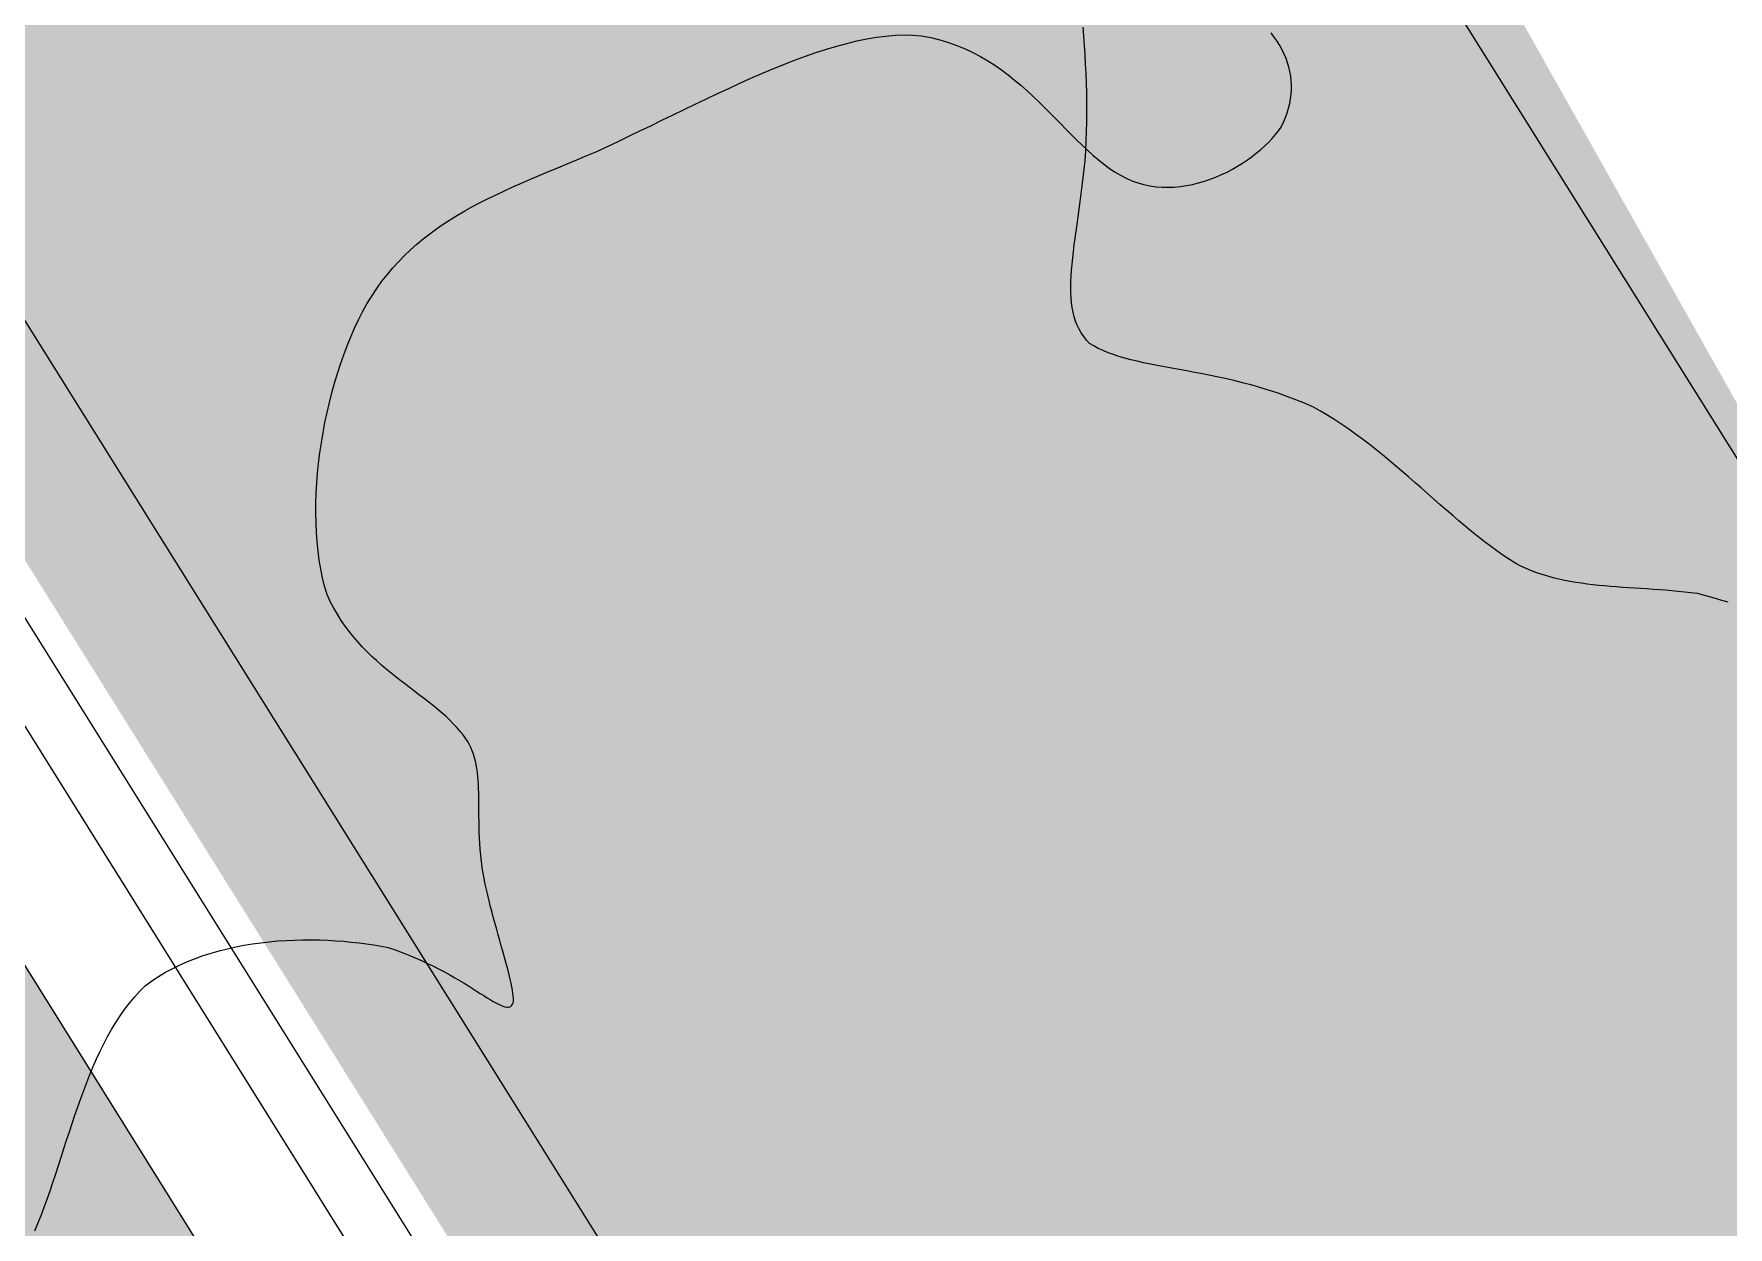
# Model space of a CAD drawing. Header units: metres. Extents: x 507649 to 508899, y 6966965 to 6967377.
# Drawn here: x 507867.324 to 507868.505, y 6967218.709 to 6967219.541 of the extents above; entities that cross this region are included whole.
import ezdxf

# ---------------------------------------------------------------- set-up
doc = ezdxf.new("R2010")
doc.units = ezdxf.units.M
doc.layers.add('_PROP-BDY', color=6, linetype='Continuous', plot=False)
doc.layers.add('C-PRKG', color=252, linetype='Continuous', lineweight=5)
for name, color, linetype in [('C_TEXT_2.5', 7, 'Continuous'), ('HATCH_LANDSCAPE', 1, 'Continuous'), ('HATCH_PAVEMENT_CARPARK', 254, 'Continuous'), ('KRB_LIP', 6, 'Continuous'), ('mga2020VEG_TREE', 252, 'Continuous'), ('PAV_CREST SAG', 2, 'Continuous')]:
    doc.layers.add(name, color=color, linetype=linetype)

# ---------------------------------------------------------------- blocks, each defined once
blk = doc.blocks.new('XD_HATCH')
at = {"layer": 'HATCH_LANDSCAPE', "ltscale": 0.5}
h = blk.add_hatch(dxfattribs=at)
h.set_pattern_fill('GRASS', color=256, scale=0.05)
h.set_pattern_definition([(212.013854887, (0, 0), (-0.28538859865, -1.2375190291), [0.238125, -1.557926224]), (167.013854887, (0, 0), (-0.28538859868, -1.23751902925), [0.238125, -1.031875]), (257.013854887, (0, 0), (1.23751902925, -0.28538859868), [0.238125, -1.031875])])
edge = h.paths.add_edge_path()
edge.add_line((507834.6194, 6967286.6003), (507833.7745, 6967278.3766))
edge.add_line((507833.7745, 6967278.3766), (507834.4563, 6967266.5732))
edge.add_arc((507833.4405, 6967266.3882), 1.0325, -56.8269, 10.3208, ccw=False)
edge.add_line((507834.0055, 6967265.524), (507833.7027, 6967265.3348))
edge.add_line((507833.7027, 6967265.3348), (507831.8595, 6967265.8814))
edge.add_arc((507790.5773, 6967261.1965), 41.5471, 6.4744, 11.72996)
edge.add_arc((507652.9266, 6967269.5696), 178.3302, 0.023588, 2.717699)
edge.add_arc((507863.8943, 6967277.5885), 32.8409, 156.38178, 179.23816, ccw=False)
edge.add_line((507833.8043, 6967290.7459), (507834.868, 6967290.3037))
edge.add_line((507834.868, 6967290.3037), (507834.6194, 6967286.6003))
edge = h.paths.add_edge_path()
edge.add_line((507840.3758, 6967264.2031), (507839.0111, 6967268.6216))
edge.add_line((507839.0111, 6967268.6216), (507838.9485, 6967268.9634))
edge.add_line((507838.9485, 6967268.9634), (507838.9635, 6967269.4631))
edge.add_line((507838.9635, 6967269.4631), (507838.7986, 6967271.4707))
edge.add_line((507838.7986, 6967271.4707), (507838.5426, 6967271.9806))
edge.add_line((507838.5426, 6967271.9806), (507838.3277, 6967272.489))
edge.add_line((507838.3277, 6967272.489), (507838.1812, 6967272.9949))
edge.add_line((507838.1812, 6967272.9949), (507838.0533, 6967273.5))
edge.add_line((507838.0533, 6967273.5), (507837.435, 6967274.5364))
edge.add_line((507837.435, 6967274.5364), (507837.4424, 6967274.8298))
edge.add_line((507837.4424, 6967274.8298), (507837.523, 6967275.3334))
edge.add_line((507837.523, 6967275.3334), (507837.4511, 6967275.831))
edge.add_line((507837.4511, 6967275.831), (507837.4008, 6967276.3294))
edge.add_line((507837.4008, 6967276.3294), (507837.3858, 6967276.8292))
edge.add_line((507837.3858, 6967276.8292), (507837.3708, 6967277.329))
edge.add_line((507837.3708, 6967277.329), (507837.3559, 6967277.8288))
edge.add_line((507837.3559, 6967277.8288), (507837.2868, 6967278.3259))
edge.add_line((507837.2868, 6967278.3259), (507837.6201, 6967280.3039))
edge.add_line((507837.6201, 6967280.3039), (507837.7291, 6967281.2981))
edge.add_line((507837.7291, 6967281.2981), (507837.7573, 6967281.7976))
edge.add_line((507837.7573, 6967281.7976), (507837.7637, 6967283.3032))
edge.add_line((507837.7637, 6967283.3032), (507837.8004, 6967283.8019))
edge.add_line((507837.8004, 6967283.8019), (507837.9, 6967284.2949))
edge.add_line((507837.9, 6967284.2949), (507838.1892, 6967285.2728))
edge.add_line((507838.1892, 6967285.2728), (507838.2709, 6967285.7675))
edge.add_line((507838.2709, 6967285.7675), (507838.3266, 6967286.2645))
edge.add_line((507838.3266, 6967286.2645), (507837.056, 6967286.299))
edge.add_line((507837.056, 6967286.299), (507837.0835, 6967286.024))
edge.add_line((507837.0835, 6967286.024), (507836.2865, 6967278.3018))
edge.add_line((507836.2865, 6967278.3018), (507836.7877, 6967269.7623))
edge.add_line((507836.7877, 6967269.7623), (507836.9971, 6967265.9725))
edge.add_arc((507835.4372, 6967265.8975), 1.5617, -51.2364, 2.7548, ccw=False)
edge.add_line((507836.415, 6967264.6797), (507834.7625, 6967263.6386))
edge.add_line((507834.7625, 6967263.6386), (507834.4122, 6967261.6514))
edge.add_line((507834.4122, 6967261.6514), (507838.3369, 6967255.3696))
edge.add_arc((507838.6337, 6967255.5551), 0.35, 211.9938, 302.0004)
edge.add_line((507838.8192, 6967255.2583), (507843.102, 6967257.934))
edge.add_line((507843.102, 6967257.934), (507849.8852, 6967247.0769))
edge.add_line((507849.8852, 6967247.0769), (507845.6775, 6967244.448))
edge.add_arc((507845.8629, 6967244.1511), 0.35, 121.996, 211.996)
edge.add_line((507845.5661, 6967243.9657), (507846.3609, 6967242.6936))
edge.add_arc((507846.6577, 6967242.879), 0.35, 211.996, 301.996)
edge.add_line((507846.8432, 6967242.5822), (507851.0509, 6967245.2111))
edge.add_line((507851.0509, 6967245.2111), (507857.8321, 6967234.3573))
edge.add_line((507857.8321, 6967234.3573), (507858.9988, 6967232.4898))
edge.add_line((507858.9988, 6967232.4898), (507868.4293, 6967217.3956))
edge.add_line((507868.4293, 6967217.3956), (507869.595, 6967215.5298))
edge.add_line((507869.595, 6967215.5298), (507879.0265, 6967200.4339))
edge.add_line((507879.0265, 6967200.4339), (507880.1922, 6967198.5681))
edge.add_line((507880.1922, 6967198.5681), (507889.6237, 6967183.4722))
edge.add_line((507889.6237, 6967183.4722), (507890.8655, 6967181.6516))
edge.add_line((507890.8655, 6967181.6516), (507890.7894, 6967181.6064))
edge.add_line((507890.7894, 6967181.6064), (507900.2209, 6967166.5105))
edge.add_line((507900.2209, 6967166.5105), (507895.9381, 6967163.8347))
edge.add_arc((507896.1235, 6967163.5378), 0.35, 121.994, 211.996)
edge.add_line((507895.8267, 6967163.3524), (507896.6215, 6967162.0802))
edge.add_arc((507896.9183, 6967162.2657), 0.35, 211.9984, 301.996)
edge.add_line((507897.1038, 6967161.9689), (507901.3866, 6967164.6447))
edge.add_line((507901.3866, 6967164.6447), (507910.8181, 6967149.5487))
edge.add_line((507910.8181, 6967149.5487), (507906.5469, 6967146.8811))
edge.add_arc((507906.7649, 6967146.6028), 0.3535, 128.0734, 218.4885)
edge.add_line((507906.4882, 6967146.3828), (507907.8077, 6967145.0972))
edge.add_line((507907.8077, 6967145.0972), (507909.4019, 6967144.1738))
edge.add_line((507909.4019, 6967144.1738), (507911.1824, 6967145.0318))
edge.add_line((507911.1824, 6967145.0318), (507911.5938, 6967146.4662))
edge.add_line((507911.5938, 6967146.4662), (507913.3116, 6967147.5395))
edge.add_line((507913.3116, 6967147.5395), (507911.7607, 6967150.3145))
edge.add_line((507911.7607, 6967150.3145), (507911.3517, 6967151.1377))
edge.add_line((507911.3517, 6967151.1377), (507910.3123, 6967152.8466))
edge.add_line((507910.3123, 6967152.8466), (507910.0252, 6967153.2568))
edge.add_line((507910.0252, 6967153.2568), (507908.2386, 6967155.6779))
edge.add_line((507908.2386, 6967155.6779), (507906.8185, 6967157.7385))
edge.add_line((507906.8185, 6967157.7385), (507905.1467, 6967160.2314))
edge.add_line((507905.1467, 6967160.2314), (507902.6614, 6967164.5743))
edge.add_line((507902.6614, 6967164.5743), (507901.6885, 6967166.3247))
edge.add_line((507901.6885, 6967166.3247), (507890.3492, 6967184.5912))
edge.add_line((507890.3492, 6967184.5912), (507887.9238, 6967188.3817))
edge.add_line((507887.9238, 6967188.3817), (507882.2644, 6967197.2262))
edge.add_line((507882.2644, 6967197.2262), (507881.0853, 6967198.9492))
edge.add_line((507881.0853, 6967198.9492), (507875.2149, 6967208.1494))
edge.add_line((507875.2149, 6967208.1494), (507870.7184, 6967215.3627))
edge.add_line((507870.7184, 6967215.3627), (507864.5811, 6967226.2674))
edge.add_line((507864.5811, 6967226.2674), (507858.7045, 6967235.0792))
edge.add_line((507858.7045, 6967235.0792), (507856.2419, 6967238.7442))
edge.add_line((507856.2419, 6967238.7442), (507855.1022, 6967240.3904))
edge.add_line((507855.1022, 6967240.3904), (507854.8173, 6967240.8019))
edge.add_line((507854.8173, 6967240.8019), (507854.0618, 6967242.0986))
edge.add_line((507854.0618, 6967242.0986), (507852.576, 6967244.7077))
edge.add_line((507852.576, 6967244.7077), (507851.066, 6967247.3016))
edge.add_line((507851.066, 6967247.3016), (507849.5393, 6967249.8852))
edge.add_line((507849.5393, 6967249.8852), (507848.9949, 6967250.7242))
edge.add_line((507848.9949, 6967250.7242), (507848.7226, 6967251.1437))
edge.add_line((507848.7226, 6967251.1437), (507848.4401, 6967251.5567))
edge.add_line((507848.4401, 6967251.5567), (507847.8618, 6967252.3745))
edge.add_line((507847.8618, 6967252.3745), (507847.3356, 6967253.2249))
edge.add_line((507847.3356, 6967253.2249), (507845.7975, 6967255.8013))
edge.add_line((507845.7975, 6967255.8013), (507844.2186, 6967258.446))
edge.add_line((507844.2186, 6967258.446), (507842.8502, 6967261.0217))
edge.add_line((507842.8502, 6967261.0217), (507842.6112, 6967261.4614))
edge.add_line((507842.6112, 6967261.4614), (507842.0412, 6967262.2858))
edge.add_line((507842.0412, 6967262.2858), (507840.3758, 6967264.2031))
at = {"layer": 'HATCH_PAVEMENT_CARPARK'}
h = blk.add_hatch(color=256, dxfattribs=at)
h.dxf.hatch_style = 1
edge = h.paths.add_edge_path()
edge.add_spline(control_points=[(507831.6057, 6967265.2103), (507831.2653, 6967264.9977)], knot_values=[3.035082, 3.035082, 4.035082, 4.035082], weights=[1, 1], degree=1, periodic=0)
edge.add_spline(control_points=[(507831.2653, 6967264.9977), (507829.7013, 6967264.0205)], knot_values=[2.035082, 2.035082, 3.035082, 3.035082], weights=[1, 1], degree=1, periodic=0)
edge.add_spline(control_points=[(507829.7013, 6967264.0205), (507828.586, 6967263.3237)], knot_values=[1.499683, 1.499683, 2.035082, 2.035082], weights=[1, 1], degree=1, periodic=0)
edge.add_line((507828.586, 6967263.3237), (507826.3004, 6967261.8957))
edge.add_line((507826.3004, 6967261.8957), (507828.2109, 6967258.8379))
edge.add_line((507828.2109, 6967258.8379), (507832.6123, 6967251.7931))
edge.add_arc((507832.1708, 6967251.5252), 0.5164, -46.2921, 31.2496, ccw=False)
edge.add_line((507832.5276, 6967251.1519), (507828.2976, 6967248.5078))
edge.add_line((507828.2976, 6967248.5078), (507834.8678, 6967237.9915))
edge.add_line((507834.8678, 6967237.9915), (507839.0985, 6967240.6347))
edge.add_arc((507839.2657, 6967239.8885), 0.7648, 41.8437, 102.6277, ccw=False)
edge.add_line((507839.8354, 6967240.3986), (507840.6363, 6967239.117))
edge.add_arc((507839.9895, 6967239.0145), 0.6548, -54.842, 9.002, ccw=False)
edge.add_line((507840.3666, 6967238.4792), (507836.1925, 6967235.8713))
edge.add_line((507836.1925, 6967235.8713), (507842.8687, 6967225.1854))
edge.add_line((507842.8687, 6967225.1854), (507844.1606, 6967223.1178))
edge.add_line((507844.1606, 6967223.1178), (507853.4659, 6967208.2237))
edge.add_line((507853.4659, 6967208.2237), (507857.6976, 6967210.8653))
edge.add_arc((507857.8775, 6967210.3834), 0.5143, 32.6567, 110.4711, ccw=False)
edge.add_line((507858.3105, 6967210.661), (507859.1053, 6967209.3888))
edge.add_line((507859.1053, 6967209.3888), (507864.7027, 6967212.8859))
edge.add_line((507864.7027, 6967212.8859), (507863.9079, 6967214.158))
edge.add_arc((507864.3319, 6967214.4229), 0.5, 121.996, 211.9999, ccw=False)
edge.add_line((507864.067, 6967214.847), (507868.2226, 6967217.4433))
edge.add_line((507868.2226, 6967217.4433), (507858.9501, 6967232.2848))
edge.add_line((507858.9501, 6967232.2848), (507854.7944, 6967229.6885))
edge.add_arc((507854.528, 6967230.1061), 0.4954, 211.4621, 302.5322, ccw=False)
edge.add_line((507854.1055, 6967229.8476), (507853.3107, 6967231.1197))
edge.add_arc((507853.7337, 6967231.3849), 0.4992, 121.9038, 212.0841, ccw=False)
edge.add_line((507853.4698, 6967231.8087), (507857.6254, 6967234.405))
edge.add_line((507857.6254, 6967234.405), (507851.0022, 6967245.0061))
edge.add_line((507851.0022, 6967245.0061), (507846.9226, 6967242.455))
edge.add_arc((507846.6577, 6967242.879), 0.5, 211.996, 301.996, ccw=False)
edge.add_line((507846.2337, 6967242.6141), (507845.4389, 6967243.8862))
edge.add_arc((507845.8629, 6967244.1511), 0.5, 121.996, 211.996, ccw=False)
edge.add_line((507845.598, 6967244.5752), (507849.6775, 6967247.1263))
edge.add_line((507849.6775, 6967247.1263), (507843.0543, 6967257.7273))
edge.add_line((507843.0543, 6967257.7273), (507842.2198, 6967257.2017))
edge.add_line((507842.2198, 6967257.2017), (507838.8987, 6967255.131))
edge.add_arc((507838.6337, 6967255.5551), 0.5, 211.9931, 301.9996, ccw=False)
edge.add_line((507838.2097, 6967255.2902), (507833.4848, 6967262.8744))
edge.add_line((507833.4848, 6967262.8744), (507831.8978, 6967265.3928))
edge.add_line((507831.8978, 6967265.3928), (507831.6057, 6967265.2103))
blk = doc.blocks.new('BAC V TREE')
for p, q in [((-11.5182, 9.1048), (-11.4713, 9.1201)), ((-11.4713, 9.1201), (-11.425, 9.134)), ((-11.425, 9.134), (-11.3794, 9.1465)), ((-11.3794, 9.1465), (-11.3345, 9.1573)), ((-11.3345, 9.1573), (-11.2904, 9.1665)), ((-11.2904, 9.1665), (-11.2471, 9.1739)), ((-11.2471, 9.1739), (-11.2048, 9.1794)), ((-11.2048, 9.1794), (-11.1634, 9.183)), ((-11.1634, 9.183), (-11.123, 9.1844)), ((-11.123, 9.1844), (-11.0837, 9.1837)), ((-11.0837, 9.1837), (-11.0455, 9.1807)), ((-11.0455, 9.1807), (-11.0032, 9.1726)), ((-11.0032, 9.1726), (-10.9625, 9.1625)), ((-10.9625, 9.1625), (-10.9232, 9.1507)), ((-10.9232, 9.1507), (-10.8855, 9.1371)), ((-10.8855, 9.1371), (-10.8491, 9.122)), ((-10.8491, 9.122), (-10.814, 9.1055)), ((-9.4626, 9.1746), (-9.4766, 9.1933)), ((-9.4497, 9.1558), (-9.4626, 9.1746)), ((-9.438, 9.1367), (-9.4497, 9.1558)), ((-9.4274, 9.1176), (-9.438, 9.1367)), ((-11.711, 9.0317), (-11.6622, 9.0516)), ((-11.6622, 9.0516), (-11.6137, 9.0704)), ((-11.6137, 9.0704), (-11.5657, 9.0882)), ((-11.5657, 9.0882), (-11.5182, 9.1048)), ((-10.814, 9.1055), (-10.7801, 9.0876)), ((-10.7801, 9.0876), (-10.7475, 9.0684)), ((-10.7475, 9.0684), (-10.7159, 9.0482)), ((-10.7159, 9.0482), (-10.6853, 9.0269)), ((-9.418, 9.0982), (-9.4274, 9.1176)), ((-9.4097, 9.0788), (-9.418, 9.0982)), ((-9.4026, 9.0591), (-9.4097, 9.0788)), ((-9.3967, 9.0394), (-9.4026, 9.0591)), ((-11.9093, 8.9445), (-11.8594, 8.9673)), ((-11.8594, 8.9673), (-11.8097, 8.9895)), ((-11.8097, 8.9895), (-11.7602, 9.011)), ((-11.7602, 9.011), (-11.711, 9.0317)), ((-10.6853, 9.0269), (-10.6557, 9.0048)), ((-10.6557, 9.0048), (-10.6269, 8.9819)), ((-10.6269, 8.9819), (-10.599, 8.9583)), ((-9.392, 9.0194), (-9.3967, 9.0394)), ((-9.3885, 8.9994), (-9.392, 9.0194)), ((-9.3862, 8.9792), (-9.3885, 8.9994)), ((-9.3852, 8.9589), (-9.3862, 8.9792)), ((-12.0594, 8.8737), (-12.0093, 8.8976)), ((-12.0093, 8.8976), (-11.9593, 8.9213)), ((-11.9593, 8.9213), (-11.9093, 8.9445)), ((-10.599, 8.9583), (-10.5718, 8.9342)), ((-10.5718, 8.9342), (-10.5452, 8.9097)), ((-10.5452, 8.9097), (-10.5193, 8.8849)), ((-9.3932, 8.8763), (-9.3893, 8.8971)), ((-9.3893, 8.8971), (-9.3867, 8.9178)), ((-9.3867, 8.9178), (-9.3853, 8.9384)), ((-9.3853, 8.9384), (-9.3852, 8.9589)), ((-12.209, 8.8011), (-12.1593, 8.8253)), ((-12.1593, 8.8253), (-12.1094, 8.8495)), ((-12.1094, 8.8495), (-12.0594, 8.8737)), ((-10.5193, 8.8849), (-10.4939, 8.8599)), ((-10.4939, 8.8599), (-10.4689, 8.8348)), ((-10.4689, 8.8348), (-10.4443, 8.8098)), ((-9.4124, 8.8132), (-9.4048, 8.8344)), ((-9.4048, 8.8344), (-9.3983, 8.8554)), ((-9.3983, 8.8554), (-9.3932, 8.8763)), ((-12.3567, 8.7296), (-12.3078, 8.7532)), ((-12.3078, 8.7532), (-12.2585, 8.7771)), ((-12.2585, 8.7771), (-12.209, 8.8011)), ((-10.4443, 8.8098), (-10.42, 8.7849)), ((-10.42, 8.7849), (-10.396, 8.7603)), ((-10.396, 8.7603), (-10.3721, 8.736)), ((-9.4571, 8.737), (-9.4437, 8.7538)), ((-9.4437, 8.7538), (-9.4317, 8.7706)), ((-9.4317, 8.7706), (-9.4214, 8.792)), ((-9.4214, 8.792), (-9.4124, 8.8132)), ((-12.5008, 8.6619), (-12.4533, 8.6839)), ((-12.4533, 8.6839), (-12.4052, 8.7065)), ((-12.4052, 8.7065), (-12.3567, 8.7296)), ((-10.3721, 8.736), (-10.3483, 8.7123)), ((-10.3483, 8.7123), (-10.3245, 8.6892)), ((-10.3245, 8.6892), (-10.3007, 8.6668)), ((-10.3007, 8.6668), (-10.2768, 8.6453)), ((-9.5416, 8.6546), (-9.5225, 8.6706)), ((-9.5225, 8.6706), (-9.5045, 8.6869)), ((-9.5045, 8.6869), (-9.4875, 8.7035)), ((-9.4875, 8.7035), (-9.4717, 8.7202)), ((-9.4717, 8.7202), (-9.4571, 8.737)), ((-12.718, 8.571), (-12.6762, 8.5885)), ((-12.6762, 8.5885), (-12.6336, 8.6062)), ((-12.6336, 8.6062), (-12.5901, 8.6243)), ((-12.5901, 8.6243), (-12.5459, 8.6429)), ((-12.5459, 8.6429), (-12.5008, 8.6619)), ((-10.2768, 8.6453), (-10.2526, 8.6247)), ((-10.2526, 8.6247), (-10.2282, 8.6052)), ((-10.2282, 8.6052), (-10.2035, 8.5869)), ((-9.6504, 8.5818), (-9.6271, 8.5951)), ((-9.6271, 8.5951), (-9.6045, 8.6092)), ((-9.6045, 8.6092), (-9.5827, 8.6238)), ((-9.5827, 8.6238), (-9.5617, 8.639)), ((-9.5617, 8.639), (-9.5416, 8.6546)), ((-12.8772, 8.5022), (-12.8386, 8.5193)), ((-12.8386, 8.5193), (-12.7992, 8.5365)), ((-12.7992, 8.5365), (-12.759, 8.5536)), ((-12.759, 8.5536), (-12.718, 8.571)), ((-10.2035, 8.5869), (-10.1784, 8.5699)), ((-10.1784, 8.5699), (-10.1528, 8.5543)), ((-10.1528, 8.5543), (-10.1269, 8.5408)), ((-10.1269, 8.5408), (-10.1007, 8.5294)), ((-10.1007, 8.5294), (-10.0741, 8.52)), ((-10.0741, 8.52), (-10.0473, 8.5126)), ((-10.0473, 8.5126), (-10.0202, 8.5069)), ((-9.8562, 8.508), (-9.8291, 8.5133)), ((-9.8291, 8.5133), (-9.8024, 8.5199)), ((-9.8024, 8.5199), (-9.7759, 8.5277)), ((-9.7759, 8.5277), (-9.7498, 8.5365)), ((-9.7498, 8.5365), (-9.7242, 8.5465)), ((-9.7242, 8.5465), (-9.699, 8.5573)), ((-9.699, 8.5573), (-9.6744, 8.5691)), ((-9.6744, 8.5691), (-9.6504, 8.5818)), ((-13.0238, 8.432), (-12.9883, 8.4499)), ((-12.9883, 8.4499), (-12.9521, 8.4675)), ((-12.9521, 8.4675), (-12.915, 8.4849)), ((-12.915, 8.4849), (-12.8772, 8.5022)), ((-10.0202, 8.5069), (-9.9929, 8.5031)), ((-9.9929, 8.5031), (-9.9655, 8.501)), ((-9.9655, 8.501), (-9.9381, 8.5005)), ((-9.9381, 8.5005), (-9.9107, 8.5015)), ((-9.9107, 8.5015), (-9.8834, 8.5041)), ((-9.8834, 8.5041), (-9.8562, 8.508)), ((-13.1579, 8.3559), (-13.1255, 8.3757)), ((-13.1255, 8.3757), (-13.0924, 8.395)), ((-13.0924, 8.395), (-13.0585, 8.4137)), ((-13.0585, 8.4137), (-13.0238, 8.432)), ((-13.2798, 8.2693), (-13.2505, 8.2922)), ((-13.2505, 8.2922), (-13.2204, 8.3142)), ((-13.2204, 8.3142), (-13.1895, 8.3354)), ((-13.1895, 8.3354), (-13.1579, 8.3559)), ((-13.3634, 8.1948), (-13.3363, 8.2207)), ((-13.3363, 8.2207), (-13.3084, 8.2455)), ((-13.3084, 8.2455), (-13.2798, 8.2693)), ((-13.4404, 8.1099), (-13.4155, 8.1395)), ((-13.4155, 8.1395), (-13.3898, 8.1677)), ((-13.3898, 8.1677), (-13.3634, 8.1948)), ((-13.488, 8.0466), (-13.4646, 8.079)), ((-13.4646, 8.079), (-13.4404, 8.1099)), ((-13.5328, 7.9773), (-13.5108, 8.0128)), ((-13.5108, 8.0128), (-13.488, 8.0466)), ((-13.5875, 7.8682), (-13.5699, 7.9058)), ((-13.5699, 7.9058), (-13.5517, 7.9422)), ((-13.5517, 7.9422), (-13.5328, 7.9773)), ((-13.6204, 7.7897), (-13.6043, 7.8294)), ((-13.6043, 7.8294), (-13.5875, 7.8682)), ((-13.6357, 7.749), (-13.6204, 7.7897)), ((-13.6641, 7.6651), (-13.6503, 7.7074)), ((-13.6503, 7.7074), (-13.6357, 7.749)), ((-13.6892, 7.5785), (-13.6771, 7.6221)), ((-13.6771, 7.6221), (-13.6641, 7.6651)), ((-13.7108, 7.4898), (-13.7004, 7.5344)), ((-13.7004, 7.5344), (-13.6892, 7.5785)), ((-13.7203, 7.4449), (-13.7108, 7.4898)), ((-13.7365, 7.3544), (-13.7289, 7.3998)), ((-13.7289, 7.3998), (-13.7203, 7.4449)), ((-13.7487, 7.2635), (-13.7431, 7.309)), ((-13.7431, 7.309), (-13.7365, 7.3544)), ((-13.7534, 7.2182), (-13.7487, 7.2635)), ((-13.7595, 7.128), (-13.7569, 7.173)), ((-13.7569, 7.173), (-13.7534, 7.2182)), ((-13.7613, 7.0391), (-13.7609, 7.0833)), ((-13.7609, 7.0833), (-13.7595, 7.128)), ((-13.7605, 6.9954), (-13.7613, 7.0391)), ((-13.7586, 6.9522), (-13.7605, 6.9954)), ((-13.7555, 6.9097), (-13.7586, 6.9522)), ((-13.7512, 6.868), (-13.7555, 6.9097)), ((-13.7457, 6.8271), (-13.7512, 6.868)), ((-13.739, 6.7871), (-13.7457, 6.8271)), ((-13.731, 6.7481), (-13.739, 6.7871)), ((-13.7218, 6.7102), (-13.731, 6.7481)), ((-13.7112, 6.6735), (-13.7218, 6.7102)), ((-13.6965, 6.6425), (-13.7112, 6.6735)), ((-13.6809, 6.6129), (-13.6965, 6.6425)), ((-13.6644, 6.5845), (-13.6809, 6.6129)), ((-13.6472, 6.5573), (-13.6644, 6.5845)), ((-13.6292, 6.5313), (-13.6472, 6.5573)), ((-13.6106, 6.5063), (-13.6292, 6.5313)), ((-13.5914, 6.4824), (-13.6106, 6.5063)), ((-13.5716, 6.4594), (-13.5914, 6.4824)), ((-13.5514, 6.4374), (-13.5716, 6.4594)), ((-13.5307, 6.4161), (-13.5514, 6.4374)), ((-13.5097, 6.3957), (-13.5307, 6.4161)), ((-13.4884, 6.376), (-13.5097, 6.3957)), ((-13.4669, 6.3569), (-13.4884, 6.376)), ((-13.4453, 6.3385), (-13.4669, 6.3569)), ((-13.4235, 6.3205), (-13.4453, 6.3385)), ((-13.4017, 6.3031), (-13.4235, 6.3205)), ((-13.3799, 6.2861), (-13.4017, 6.3031)), ((-13.3582, 6.2694), (-13.3799, 6.2861)), ((-13.3367, 6.253), (-13.3582, 6.2694)), ((-13.3154, 6.2369), (-13.3367, 6.253)), ((-13.2943, 6.2209), (-13.3154, 6.2369)), ((-13.2736, 6.205), (-13.2943, 6.2209)), ((-13.2533, 6.1892), (-13.2736, 6.205)), ((-13.2334, 6.1734), (-13.2533, 6.1892)), ((-13.2141, 6.1576), (-13.2334, 6.1734)), ((-13.1954, 6.1416), (-13.2141, 6.1576)), ((-13.1773, 6.1254), (-13.1954, 6.1416)), ((-13.1599, 6.1089), (-13.1773, 6.1254)), ((-13.1433, 6.0922), (-13.1599, 6.1089)), ((-13.1275, 6.0751), (-13.1433, 6.0922)), ((-13.1126, 6.0575), (-13.1275, 6.0751)), ((-13.1012, 6.0439), (-13.1126, 6.0575)), ((-13.0909, 6.0301), (-13.1012, 6.0439)), ((-13.0816, 6.0161), (-13.0909, 6.0301)), ((-13.0734, 6.0018), (-13.0816, 6.0161)), ((-13.0661, 5.9871), (-13.0734, 6.0018)), ((-13.0596, 5.9722), (-13.0661, 5.9871)), ((-13.0541, 5.9569), (-13.0596, 5.9722)), ((-13.0492, 5.9413), (-13.0541, 5.9569)), ((-13.0451, 5.9253), (-13.0492, 5.9413)), ((-13.0417, 5.909), (-13.0451, 5.9253)), ((-13.0388, 5.8923), (-13.0417, 5.909)), ((-13.0365, 5.8751), (-13.0388, 5.8923)), ((-13.0347, 5.8575), (-13.0365, 5.8751)), ((-13.0332, 5.8395), (-13.0347, 5.8575)), ((-13.0322, 5.821), (-13.0332, 5.8395)), ((-13.0314, 5.802), (-13.0322, 5.821)), ((-13.0309, 5.7825), (-13.0314, 5.802)), ((-13.0305, 5.7625), (-13.0309, 5.7825)), ((-13.0303, 5.742), (-13.0305, 5.7625)), ((-13.0301, 5.7209), (-13.0303, 5.742)), ((-13.03, 5.6992), (-13.0301, 5.7209)), ((-13.0298, 5.677), (-13.03, 5.6992)), ((-13.0294, 5.6542), (-13.0298, 5.677)), ((-13.029, 5.6307), (-13.0294, 5.6542)), ((-13.0282, 5.6066), (-13.029, 5.6307)), ((-13.0272, 5.5818), (-13.0282, 5.6066)), ((-13.0259, 5.5564), (-13.0272, 5.5818)), ((-13.0241, 5.5303), (-13.0259, 5.5564)), ((-13.0219, 5.5035), (-13.0241, 5.5303)), ((-13.0191, 5.476), (-13.0219, 5.5035)), ((-13.0158, 5.4477), (-13.0191, 5.476)), ((-13.0116, 5.4237), (-13.0158, 5.4477)), ((-13.0069, 5.3992), (-13.0116, 5.4237)), ((-13.0018, 5.3744), (-13.0069, 5.3992)), ((-12.9962, 5.3492), (-13.0018, 5.3744)), ((-12.9903, 5.3238), (-12.9962, 5.3492)), ((-12.984, 5.2982), (-12.9903, 5.3238)), ((-12.9776, 5.2726), (-12.984, 5.2982)), ((-12.9709, 5.2469), (-12.9776, 5.2726)), ((-12.964, 5.2213), (-12.9709, 5.2469)), ((-12.9571, 5.1959), (-12.964, 5.2213)), ((-12.9501, 5.1707), (-12.9571, 5.1959)), ((-12.9432, 5.1458), (-12.9501, 5.1707)), ((-14.158, 5.0842), (-14.121, 5.0924)), ((-14.121, 5.0924), (-14.0837, 5.0996)), ((-14.0837, 5.0996), (-14.0462, 5.1058)), ((-14.0462, 5.1058), (-14.0085, 5.1111)), ((-14.0085, 5.1111), (-13.9707, 5.1154)), ((-13.9707, 5.1154), (-13.9329, 5.1188)), ((-13.9329, 5.1188), (-13.8951, 5.1213)), ((-13.8951, 5.1213), (-13.8574, 5.1231)), ((-13.8574, 5.1231), (-13.8199, 5.124)), ((-13.8199, 5.124), (-13.7827, 5.1241)), ((-13.7827, 5.1241), (-13.7457, 5.1235)), ((-13.7457, 5.1235), (-13.7091, 5.1222)), ((-13.7091, 5.1222), (-13.673, 5.1202)), ((-13.673, 5.1202), (-13.6373, 5.1175)), ((-13.6373, 5.1175), (-13.6023, 5.1142)), ((-13.6023, 5.1142), (-13.5678, 5.1103)), ((-13.5678, 5.1103), (-13.5341, 5.1059)), ((-13.5341, 5.1059), (-13.5011, 5.1009)), ((-13.5011, 5.1009), (-13.469, 5.0954)), ((-13.469, 5.0954), (-13.4377, 5.0895)), ((-12.9363, 5.1212), (-12.9432, 5.1458)), ((-12.9295, 5.0971), (-12.9363, 5.1212)), ((-12.9228, 5.0735), (-12.9295, 5.0971)), ((-14.3703, 5.0119), (-14.3364, 5.0269)), ((-14.3364, 5.0269), (-14.3018, 5.0406)), ((-14.3018, 5.0406), (-14.2667, 5.0532)), ((-14.2667, 5.0532), (-14.2309, 5.0646)), ((-14.2309, 5.0646), (-14.1947, 5.075)), ((-14.1947, 5.075), (-14.158, 5.0842)), ((-13.4377, 5.0895), (-13.4056, 5.0787)), ((-13.4056, 5.0787), (-13.3745, 5.0674)), ((-13.3745, 5.0674), (-13.3444, 5.0556)), ((-13.3444, 5.0556), (-13.3153, 5.0435)), ((-13.3153, 5.0435), (-13.2871, 5.031)), ((-13.2871, 5.031), (-13.26, 5.0184)), ((-13.26, 5.0184), (-13.2338, 5.0055)), ((-12.9164, 5.0505), (-12.9228, 5.0735)), ((-12.9103, 5.0283), (-12.9164, 5.0505)), ((-12.9045, 5.0067), (-12.9103, 5.0283)), ((-14.5269, 4.9182), (-14.4975, 4.9396)), ((-14.4975, 4.9396), (-14.4671, 4.9596)), ((-14.4671, 4.9596), (-14.4357, 4.9783)), ((-14.4357, 4.9783), (-14.4034, 4.9958)), ((-14.4034, 4.9958), (-14.3703, 5.0119)), ((-13.2338, 5.0055), (-13.2085, 4.9926)), ((-13.2085, 4.9926), (-13.1843, 4.9797)), ((-13.1843, 4.9797), (-13.161, 4.9668)), ((-13.161, 4.9668), (-13.1386, 4.954)), ((-13.1386, 4.954), (-13.1172, 4.9414)), ((-13.1172, 4.9414), (-13.0967, 4.929)), ((-12.899, 4.986), (-12.9045, 5.0067)), ((-12.894, 4.9662), (-12.899, 4.986)), ((-12.8895, 4.9474), (-12.894, 4.9662)), ((-12.8855, 4.9297), (-12.8895, 4.9474)), ((-14.5975, 4.84), (-14.5751, 4.8672)), ((-14.5751, 4.8672), (-14.5516, 4.8932)), ((-14.5516, 4.8932), (-14.5269, 4.9182)), ((-13.0967, 4.929), (-13.0771, 4.917)), ((-13.0771, 4.917), (-13.0585, 4.9054)), ((-13.0585, 4.9054), (-13.0408, 4.8942)), ((-13.0408, 4.8942), (-13.024, 4.8836)), ((-13.024, 4.8836), (-13.0081, 4.8736)), ((-13.0081, 4.8736), (-12.9932, 4.8643)), ((-12.9932, 4.8643), (-12.9791, 4.8557)), ((-12.8821, 4.913), (-12.8855, 4.9297)), ((-12.8793, 4.8977), (-12.8821, 4.913)), ((-12.8772, 4.8835), (-12.8793, 4.8977)), ((-12.8758, 4.8708), (-12.8772, 4.8835)), ((-12.8753, 4.8595), (-12.8758, 4.8708)), ((-14.6394, 4.7826), (-14.619, 4.8118)), ((-14.619, 4.8118), (-14.5975, 4.84)), ((-12.9791, 4.8557), (-12.9659, 4.8479)), ((-12.9659, 4.8479), (-12.9536, 4.841)), ((-12.9536, 4.841), (-12.9422, 4.8351)), ((-12.9422, 4.8351), (-12.9317, 4.8302)), ((-12.9317, 4.8302), (-12.922, 4.8263)), ((-12.922, 4.8263), (-12.9132, 4.8237)), ((-12.9132, 4.8237), (-12.9053, 4.8223)), ((-12.9053, 4.8223), (-12.8982, 4.8221)), ((-12.8982, 4.8221), (-12.8919, 4.8234)), ((-12.8919, 4.8234), (-12.8866, 4.8261)), ((-12.8866, 4.8261), (-12.882, 4.8303)), ((-12.882, 4.8303), (-12.8789, 4.8351)), ((-12.8789, 4.8351), (-12.8767, 4.8416)), ((-12.8767, 4.8416), (-12.8755, 4.8497)), ((-12.8755, 4.8497), (-12.8753, 4.8595)), ((-14.6955, 4.6897), (-14.6777, 4.7215)), ((-14.6777, 4.7215), (-14.659, 4.7525)), ((-14.659, 4.7525), (-14.6394, 4.7826)), ((-14.7291, 4.6238), (-14.7126, 4.6571)), ((-14.7126, 4.6571), (-14.6955, 4.6897)), ((-14.76, 4.5553), (-14.7448, 4.5899)), ((-14.7448, 4.5899), (-14.7291, 4.6238)), ((-14.8026, 4.4484), (-14.7889, 4.4845)), ((-14.7889, 4.4845), (-14.7747, 4.5201)), ((-14.7747, 4.5201), (-14.76, 4.5553)), ((-14.829, 4.375), (-14.816, 4.4119)), ((-14.816, 4.4119), (-14.8026, 4.4484)), ((-14.8544, 4.3004), (-14.8418, 4.3378)), ((-14.8418, 4.3378), (-14.829, 4.375)), ((-14.8791, 4.225), (-14.8668, 4.2628)), ((-14.8668, 4.2628), (-14.8544, 4.3004)), ((-14.9036, 4.1493), (-14.8913, 4.1872)), ((-14.8913, 4.1872), (-14.8791, 4.225)), ((-14.9284, 4.0736), (-14.9159, 4.1114)), ((-14.9159, 4.1114), (-14.9036, 4.1493)), ((-14.9538, 3.9983), (-14.941, 4.0358)), ((-14.941, 4.0358), (-14.9284, 4.0736)), ((-14.9803, 3.9239), (-14.9669, 3.961)), ((-14.9669, 3.961), (-14.9538, 3.9983)), ((-15.0084, 3.8509), (-14.9941, 3.8872)), ((-14.9941, 3.8872), (-14.9803, 3.9239)), ((-15.0221, 3.8187), (-15.0084, 3.8509)), ((-5.6903, -12.3543), (-5.6933, -12.3137)), ((-5.6874, -12.3955), (-5.6903, -12.3543)), ((-5.6848, -12.4372), (-5.6874, -12.3955)), ((-5.6824, -12.4793), (-5.6848, -12.4372)), ((-5.6804, -12.5218), (-5.6824, -12.4793)), ((-5.6787, -12.5647), (-5.6804, -12.5218)), ((-5.6774, -12.6078), (-5.6787, -12.5647)), ((-5.6767, -12.6511), (-5.6774, -12.6078)), ((-5.6764, -12.6947), (-5.6767, -12.6511)), ((-5.6778, -12.7819), (-5.6768, -12.7383)), ((-5.6768, -12.7383), (-5.6764, -12.6947)), ((-5.6819, -12.8691), (-5.6795, -12.8256)), ((-5.6795, -12.8256), (-5.6778, -12.7819)), ((-5.689, -12.951), (-5.6851, -12.9126)), ((-5.6851, -12.9126), (-5.6819, -12.8691)), ((-5.6975, -13.0255), (-5.6931, -12.9887)), ((-5.6931, -12.9887), (-5.689, -12.951)), ((-5.7067, -13.0966), (-5.702, -13.0615)), ((-5.702, -13.0615), (-5.6975, -13.0255)), ((-5.7161, -13.1646), (-5.7114, -13.131)), ((-5.7114, -13.131), (-5.7067, -13.0966)), ((-5.7251, -13.2292), (-5.7207, -13.1973)), ((-5.7207, -13.1973), (-5.7161, -13.1646)), ((-5.7371, -13.3202), (-5.7334, -13.2907)), ((-5.7334, -13.2907), (-5.7294, -13.2604)), ((-5.7294, -13.2604), (-5.7251, -13.2292)), ((-5.7433, -13.3769), (-5.7404, -13.349)), ((-5.7404, -13.349), (-5.7371, -13.3202)), ((-5.7485, -13.456), (-5.7474, -13.4304)), ((-5.7474, -13.4304), (-5.7456, -13.4041)), ((-5.7456, -13.4041), (-5.7433, -13.3769)), ((-5.749, -13.4808), (-5.7485, -13.456)), ((-5.7487, -13.5048), (-5.749, -13.4808)), ((-5.7476, -13.528), (-5.7487, -13.5048)), ((-5.7456, -13.5505), (-5.7476, -13.528)), ((-5.7427, -13.5722), (-5.7456, -13.5505)), ((-5.7388, -13.5931), (-5.7427, -13.5722)), ((-5.7339, -13.6132), (-5.7388, -13.5931)), ((-5.7278, -13.6326), (-5.7339, -13.6132)), ((-5.7205, -13.6512), (-5.7278, -13.6326)), ((-5.712, -13.669), (-5.7205, -13.6512)), ((-5.7022, -13.6861), (-5.712, -13.669)), ((-5.691, -13.7024), (-5.7022, -13.6861)), ((-5.6784, -13.7179), (-5.691, -13.7024)), ((-5.6644, -13.7327), (-5.6784, -13.7179)), ((-5.6457, -13.7445), (-5.6644, -13.7327)), ((-5.6257, -13.7554), (-5.6457, -13.7445)), ((-5.6044, -13.7654), (-5.6257, -13.7554)), ((-5.5818, -13.7748), (-5.6044, -13.7654)), ((-5.558, -13.7834), (-5.5818, -13.7748)), ((-5.533, -13.7915), (-5.558, -13.7834)), ((-5.5069, -13.7991), (-5.533, -13.7915)), ((-5.4797, -13.8062), (-5.5069, -13.7991)), ((-5.4515, -13.813), (-5.4797, -13.8062)), ((-5.4223, -13.8194), (-5.4515, -13.813)), ((-5.3921, -13.8257), (-5.4223, -13.8194)), ((-5.3611, -13.8318), (-5.3921, -13.8257)), ((-5.3292, -13.8378), (-5.3611, -13.8318)), ((-5.2965, -13.8439), (-5.3292, -13.8378)), ((-5.263, -13.85), (-5.2965, -13.8439)), ((-5.2288, -13.8563), (-5.263, -13.85)), ((-5.1939, -13.8628), (-5.2288, -13.8563)), ((-5.1584, -13.8696), (-5.1939, -13.8628)), ((-5.1224, -13.8768), (-5.1584, -13.8696)), ((-5.0858, -13.8844), (-5.1224, -13.8768)), ((-5.0487, -13.8926), (-5.0858, -13.8844)), ((-5.0111, -13.9013), (-5.0487, -13.8926)), ((-4.9732, -13.9107), (-5.0111, -13.9013)), ((-4.9349, -13.9209), (-4.9732, -13.9107)), ((-4.8963, -13.9319), (-4.9349, -13.9209)), ((-4.8575, -13.9438), (-4.8963, -13.9319)), ((-4.8184, -13.9566), (-4.8575, -13.9438)), ((-4.7792, -13.9706), (-4.8184, -13.9566)), ((-4.7399, -13.9856), (-4.7792, -13.9706)), ((-4.7004, -14.0018), (-4.7399, -13.9856)), ((-4.661, -14.0193), (-4.7004, -14.0018)), ((-4.6285, -14.0373), (-4.661, -14.0193)), ((-4.5964, -14.0562), (-4.6285, -14.0373)), ((-4.5647, -14.076), (-4.5964, -14.0562)), ((-4.5333, -14.0965), (-4.5647, -14.076)), ((-4.5022, -14.1178), (-4.5333, -14.0965)), ((-4.4715, -14.1397), (-4.5022, -14.1178)), ((-4.441, -14.1623), (-4.4715, -14.1397)), ((-4.4108, -14.1853), (-4.441, -14.1623)), ((-4.3809, -14.2089), (-4.4108, -14.1853)), ((-4.3512, -14.2328), (-4.3809, -14.2089)), ((-4.3218, -14.2571), (-4.3512, -14.2328)), ((-4.2925, -14.2817), (-4.3218, -14.2571)), ((-4.2635, -14.3065), (-4.2925, -14.2817)), ((-4.2346, -14.3315), (-4.2635, -14.3065)), ((-4.2059, -14.3566), (-4.2346, -14.3315)), ((-4.1773, -14.3817), (-4.2059, -14.3566)), ((-4.1488, -14.4068), (-4.1773, -14.3817)), ((-4.1204, -14.4318), (-4.1488, -14.4068)), ((-4.0922, -14.4566), (-4.1204, -14.4318)), ((-4.0639, -14.4813), (-4.0922, -14.4566)), ((-4.0358, -14.5056), (-4.0639, -14.4813)), ((-4.0077, -14.5297), (-4.0358, -14.5056)), ((-3.9796, -14.5533), (-4.0077, -14.5297)), ((-3.9515, -14.5765), (-3.9796, -14.5533)), ((-3.9234, -14.5991), (-3.9515, -14.5765)), ((-3.8952, -14.6212), (-3.9234, -14.5991)), ((-3.867, -14.6426), (-3.8952, -14.6212)), ((-3.8387, -14.6633), (-3.867, -14.6426)), ((-3.8104, -14.6832), (-3.8387, -14.6633)), ((-3.7819, -14.7023), (-3.8104, -14.6832)), ((-3.7534, -14.7205), (-3.7819, -14.7023)), ((-3.7299, -14.7322), (-3.7534, -14.7205)), ((-3.7062, -14.743), (-3.7299, -14.7322)), ((-3.6824, -14.7529), (-3.7062, -14.743)), ((-3.6583, -14.762), (-3.6824, -14.7529)), ((-3.634, -14.7702), (-3.6583, -14.762)), ((-3.6096, -14.7777), (-3.634, -14.7702)), ((-3.5849, -14.7845), (-3.6096, -14.7777)), ((-3.5601, -14.7906), (-3.5849, -14.7845)), ((-3.535, -14.7961), (-3.5601, -14.7906)), ((-3.5098, -14.8011), (-3.535, -14.7961)), ((-3.4844, -14.8055), (-3.5098, -14.8011)), ((-3.4588, -14.8094), (-3.4844, -14.8055)), ((-3.433, -14.8129), (-3.4588, -14.8094)), ((-3.407, -14.8161), (-3.433, -14.8129)), ((-3.3808, -14.8189), (-3.407, -14.8161)), ((-3.3545, -14.8214), (-3.3808, -14.8189)), ((-3.3279, -14.8236), (-3.3545, -14.8214)), ((-3.3012, -14.8257), (-3.3279, -14.8236)), ((-3.2744, -14.8276), (-3.3012, -14.8257)), ((-3.2473, -14.8294), (-3.2744, -14.8276)), ((-3.2201, -14.8312), (-3.2473, -14.8294)), ((-3.1927, -14.8329), (-3.2201, -14.8312)), ((-3.1651, -14.8347), (-3.1927, -14.8329)), ((-3.1373, -14.8365), (-3.1651, -14.8347)), ((-3.1094, -14.8385), (-3.1373, -14.8365)), ((-3.0814, -14.8407), (-3.1094, -14.8385)), ((-3.0531, -14.843), (-3.0814, -14.8407)), ((-3.0247, -14.8457), (-3.0531, -14.843)), ((-2.9962, -14.8486), (-3.0247, -14.8457)), ((-2.9674, -14.852), (-2.9962, -14.8486)), ((-2.9386, -14.8557), (-2.9674, -14.852)), ((-2.9115, -14.8629), (-2.9386, -14.8557)), ((-2.8841, -14.8703), (-2.9115, -14.8629)), ((-2.8565, -14.878), (-2.8841, -14.8703)), ((-2.8285, -14.8859), (-2.8565, -14.878)), ((-2.8003, -14.8938), (-2.8285, -14.8859))]:
    blk.add_line(p, q)
blk = doc.blocks.new('XE_SURVEY')
at = {"layer": 'mga2020VEG_TREE', "xscale": 0.1554417355589352, "yscale": 0.1554417355589352, "zscale": 0.1554417355589352, "rotation": 0.001583333339407246}
for p in [(507868.9407, 6967221.4602, 5.0961), (507869.6599, 6967218.1131, 5.1959)]:
    blk.add_blockref('BAC V TREE', p, dxfattribs=at)
blk = doc.blocks.new('25027_BNP_Skygate Play-Sheet - 000101 - SITE PLAN')
at = {"layer": '_PROP-BDY'}
blk.add_line((-2401700.52, 3945943.92), (-2257300.52, 3945943.92), dxfattribs=at)
at = {"layer": 'C-PRKG'}
blk.add_line((-2307538.27, 3947143.92), (-2316858.28, 3947143.92), dxfattribs=at)
blk = doc.blocks.new('XE_ARCH')
at = {"xscale": 0.001, "yscale": 0.001, "zscale": 0.001, "rotation": 121.996}
blk.add_blockref('25027_BNP_Skygate Play-Sheet - 000101 - SITE PLAN', (509988.1258, 6971273.7702), dxfattribs=at)
blk = doc.blocks.new('XD_DESIGN BASE_1')
at = {"layer": 'KRB_LIP'}
blk.add_polyline3d([(507859.0262, 6967232.33, 4.9), (507868.2987, 6967217.4885, 4.9), (507864.1431, 6967214.8922, 4.8519), (507863.9208, 6967214.5807, 4.85), (507863.984, 6967214.2032, 4.848), (507863.984, 6967214.2032, 4.848), (507864.7788, 6967212.9311, 4.848), (507865.0903, 6967212.7088, 4.85), (507865.4677, 6967212.772, 4.8519), (507865.4677, 6967212.772, 4.8519), (507869.6234, 6967215.3683, 4.9), (507878.8959, 6967200.5268, 4.9), (507874.7403, 6967197.9305, 4.8759), (507874.5196, 6967197.6255, 4.874), (507874.5742, 6967197.253, 4.8721), (507874.5742, 6967197.253, 4.8721), (507874.5812, 6967197.2415, 4.872), (507874.5812, 6967197.2415, 4.872), (507875.376, 6967195.9694, 4.872), (507875.6875, 6967195.7471, 4.874), (507876.0649, 6967195.8103, 4.8759), (507876.0649, 6967195.8103, 4.8759), (507880.2206, 6967198.4066, 4.9)], dxfattribs=at)
at = {"layer": 'PAV_CREST SAG'}
for points in [[(507865.5464, 6967222.1769, 5.05), (507865.8113, 6967221.7529, 5.05), (507866.0763, 6967221.3288, 5.05), (507866.3412, 6967220.9048, 5.05), (507866.6061, 6967220.4807, 5.05), (507866.871, 6967220.0567, 5.05), (507867.136, 6967219.6326, 5.05), (507867.4009, 6967219.2086, 5.05), (507867.6658, 6967218.7846, 5.05), (507867.9308, 6967218.3605, 5.05), (507868.1957, 6967217.9365, 5.05), (507868.5054, 6967217.4408, 5.05), (507868.3226, 6967217.3266, 5.0494), (507867.8986, 6967217.0617, 5.0445), (507867.4745, 6967216.7967, 5.0395), (507867.0505, 6967216.5318, 5.0346), (507866.6265, 6967216.2669, 5.0297), (507866.2024, 6967216.0019, 5.0248), (507865.7784, 6967215.737, 5.0199), (507865.3543, 6967215.4721, 5.015)], [(507865.5464, 6967222.1769, 5.05), (507865.8113, 6967221.7529, 5.05), (507866.0763, 6967221.3288, 5.05), (507866.3412, 6967220.9048, 5.05), (507866.6061, 6967220.4807, 5.05), (507866.871, 6967220.0567, 5.05), (507867.136, 6967219.6326, 5.05), (507867.4009, 6967219.2086, 5.05), (507867.6658, 6967218.7846, 5.05), (507867.9308, 6967218.3605, 5.05), (507868.1957, 6967217.9365, 5.05), (507868.5054, 6967217.4408, 5.05), (507868.3226, 6967217.3266, 5.0494), (507867.8986, 6967217.0617, 5.0445), (507867.4745, 6967216.7967, 5.0395), (507867.0505, 6967216.5318, 5.0346), (507866.6265, 6967216.2669, 5.0297), (507866.2024, 6967216.0019, 5.0248), (507865.7784, 6967215.737, 5.0199), (507865.3543, 6967215.4721, 5.015)], [(507865.4531, 6967222.1186, 5.05), (507865.718, 6967221.6946, 5.05), (507865.983, 6967221.2705, 5.05), (507866.2479, 6967220.8465, 5.05), (507866.5128, 6967220.4224, 5.05), (507866.7778, 6967219.9984, 5.05), (507867.0427, 6967219.5744, 5.05), (507867.3076, 6967219.1503, 5.05), (507867.5725, 6967218.7263, 5.05), (507867.8375, 6967218.3022, 5.05), (507868.1024, 6967217.8782, 5.05), (507868.3538, 6967217.4758, 5.05), (507868.2643, 6967217.4199, 5.0494), (507867.8403, 6967217.1549, 5.0445), (507867.4163, 6967216.89, 5.0395), (507866.9922, 6967216.6251, 5.0346), (507866.5682, 6967216.3602, 5.0297), (507866.1441, 6967216.0952, 5.0248), (507865.7201, 6967215.8303, 5.0199), (507865.296, 6967215.5654, 5.015), (507864.872, 6967215.3004, 5.0101)], [(507865.4531, 6967222.1186, 5.05), (507865.718, 6967221.6946, 5.05), (507865.983, 6967221.2705, 5.05), (507866.2479, 6967220.8465, 5.05), (507866.5128, 6967220.4224, 5.05), (507866.7778, 6967219.9984, 5.05), (507867.0427, 6967219.5744, 5.05), (507867.3076, 6967219.1503, 5.05), (507867.5725, 6967218.7263, 5.05), (507867.8375, 6967218.3022, 5.05), (507868.1024, 6967217.8782, 5.05), (507868.3538, 6967217.4758, 5.05), (507868.2643, 6967217.4199, 5.0494), (507867.8403, 6967217.1549, 5.0445), (507867.4163, 6967216.89, 5.0395), (507866.9922, 6967216.6251, 5.0346), (507866.5682, 6967216.3602, 5.0297), (507866.1441, 6967216.0952, 5.0248), (507865.7201, 6967215.8303, 5.0199), (507865.296, 6967215.5654, 5.015), (507864.872, 6967215.3004, 5.0101)]]:
    blk.add_polyline3d(points, dxfattribs=at)

msp = doc.modelspace()

# ---------------------------------------------------------------- block references
at = {"layer": 'C_TEXT_2.5'}
for name in ['XD_HATCH', 'XE_SURVEY']:
    msp.add_blockref(name, (0, 0), dxfattribs=at)

# ---------------------------------------------------------------- next in the draw order: block references
msp.add_blockref('XE_ARCH', (0, 0), dxfattribs=at)

# ---------------------------------------------------------------- next in the draw order: block references
msp.add_blockref('XD_DESIGN BASE_1', (0, 0), dxfattribs=at)

doc.saveas('drawing.dxf')
